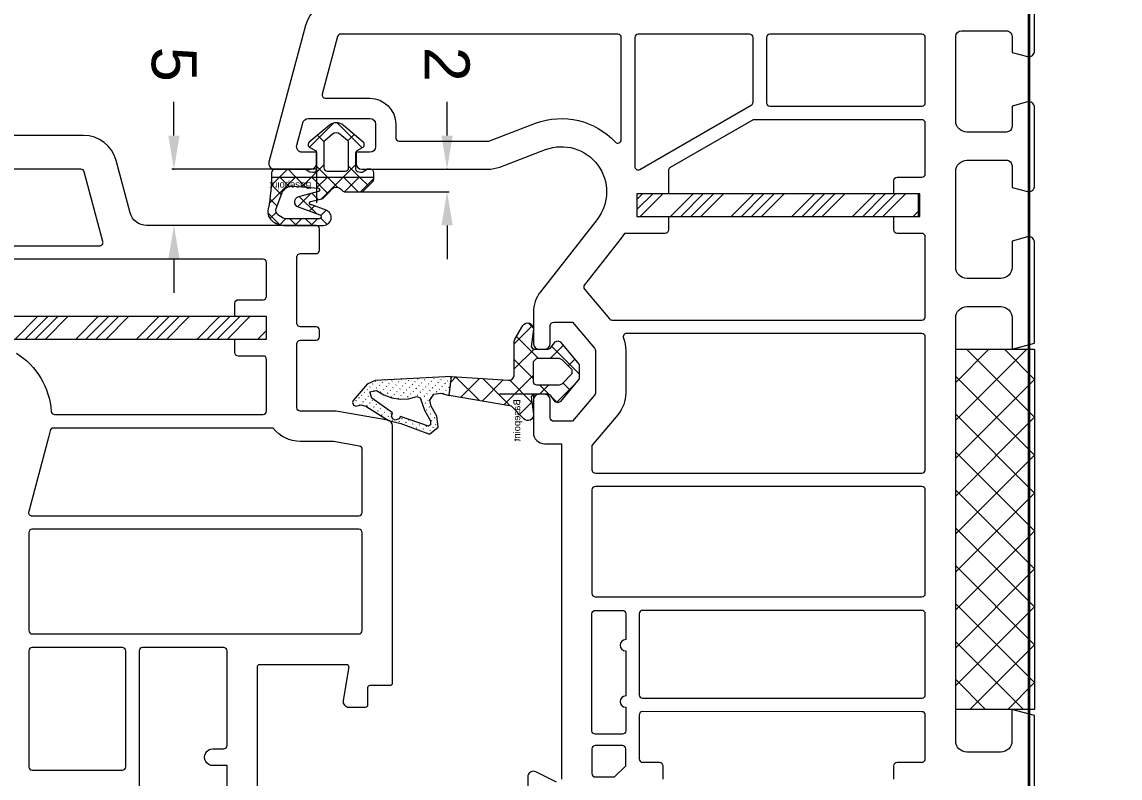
# Model space of a CAD drawing. Header units: millimetres. Extents: x 2258 to 5600, y 711 to 2563.
# Drawn here: x 4513.821 to 4517.588, y 1341.36 to 1343.956 of the extents above; entities that cross this region are included whole.
import ezdxf

# ---------------------------------------------------------------- set-up
doc = ezdxf.new("R2010")
doc.units = ezdxf.units.MM
doc.layers.add('PQI-A-WALL', color=30, linetype='Continuous', lineweight=50)
doc.layers.add('PQI-A-WIN', color=140, linetype='Continuous', lineweight=13)
doc.styles.get("Standard").update_dxf_attribs({"font": 'arial.ttf'})
doc.dimstyles.new('SCHUECO', dxfattribs={"dimtxt": 4, "dimasz": 3, "dimexe": 0.18, "dimexo": 0.0625, "dimgap": 2, "dimtad": 0, "dimdec": 0, "dimzin": 0, "dimdsep": 46, "dimtxsty": 'Standard', "dimcen": 0.09, "dimadec": 0, "dimazin": 0, "dimtfac": 1, "dimtdec": 0, "dimtofl": 0, "dimtmove": 0, "dimatfit": 3, "dimfxl": 1, "dimtolj": 1, "dimtzin": 0, "dimarcsym": 0})

# ---------------------------------------------------------------- blocks, each defined once
blk = doc.blocks.new('*X33')
for p, q in [((10.30352451880753, 18.73912722821214), (10.76437846124361, 19.19998117064821)), ((11.45845213388517, 17.19998117064824), (13.45845213388514, 19.19998117064821)), ((12.35647813388513, 17.19998117064824), (14.3564781338851, 19.19998117064821)), ((13.2545041338852, 17.19998117064824), (15.25450413388518, 19.19998117064821)), ((14.15253213388516, 17.19998117064824), (16.15253213388513, 19.19998117064821)), ((16.84660580652664, 17.19998117064821), (18.84660580652661, 19.19998117064818)), ((17.74463180652659, 17.19998117064821), (19.74463180652657, 19.19998117064818)), ((18.64265780652667, 17.19998117064821), (20.64265780652664, 19.19998117064818)), ((19.54068580652662, 17.19998117064821), (21.5406858065266, 19.19998117064818)), ((22.23475947916816, 17.19998117064824), (24.23475947916813, 19.19998117064821)), ((23.13278547916812, 17.19998117064824), (25.13278547916809, 19.19998117064821)), ((24.03081147916819, 17.19998117064824), (26.03081147916816, 19.19998117064821)), ((24.92883947916815, 17.19998117064824), (26.92883947916812, 19.19998117064821)), ((27.62291315180963, 17.19998117064824), (29.6229131518096, 19.19998117064824)), ((28.52093915180957, 17.19998117064824), (30.52093915180956, 19.19998117064824)), ((29.41896515180967, 17.19998117064824), (31.41896515180963, 19.19998117064824)), ((30.31699315180961, 17.19998117064824), (32.31699315180958, 19.19998117064824)), ((33.01106682445115, 17.19998117064824), (35.01106682445112, 19.19998117064821)), ((33.90909282445111, 17.19998117064824), (35.30352356513325, 18.59441191133038)), ((34.80711882445118, 17.19998117064824), (35.30352356513322, 17.69638591133028))]:
    blk.add_line(p, q)
blk = doc.blocks.new('*X35')
for p, q in [((0.0005383051320713, 57.24967107694791), (5.750851450590445, 62.99998422240628)), ((0.0005383051320713, 60.61726712234884), (2.383255405189508, 62.99998422240625)), ((7.000546003182531, 56.98377885943518), (0.9843406402114354, 62.99998422240628)), ((7.000546003182531, 60.3513749048361), (4.351936685612361, 62.99998422240625)), ((0.0005383051320713, 53.88207503154697), (7.000546003182535, 60.88208272959744)), ((7.000546003182535, 53.61618281403425), (0.0005383051320642, 60.61619051208471)), ((0.0005383051320642, 50.51447898614604), (7.000546003182535, 57.51448668419651)), ((7.000546003182527, 50.2485867686333), (0.0005383051320642, 57.24859446668379)), ((0.0005383051320678, 47.14688294074512), (7.000546003182535, 54.14689063879557)), ((7.000546003182531, 46.88099072323239), (0.0005383051320678, 53.88099842128285)), ((0.0005383051320713, 43.77928689534417), (7.000546003182538, 50.77929459339465)), ((7.000546003182531, 43.51339467783145), (0.0005383051320642, 50.51340237588192)), ((0.0005383051320713, 40.41169084994325), (7.000546003182531, 47.41169854799371)), ((7.000546003182531, 40.14579863243053), (0.0005383051320607, 47.14580633048097)), ((0.0005383051320678, 37.04409480454231), (7.000546003182535, 44.04410250259277)), ((7.000546003182531, 36.77820258702958), (0.0005383051320642, 43.77821028508004)), ((0.0005383051320713, 33.67649875914138), (7.000546003182535, 40.67650645719186)), ((7.000546003182532, 33.41060654162865), (0.0005383051320642, 40.41061423967912)), ((0.6916198137976703, 30.99998422240605), (7.000546003182535, 37.30891041179093)), ((6.043572277004196, 30.99998422240605), (0.0005383051320642, 37.04301819427819)), ((2.675976231603264, 30.99998422240605), (0.0005383051320642, 33.67542214887726)), ((4.059215859198601, 30.99998422240605), (7.000546003182535, 33.94131436638999))]:
    blk.add_line(p, q)
blk = doc.blocks.new('BASEPOINT')
for p, q in [((0.0001424139276124947, -6.579969547004794e-08), (0.0001424139276124947, 2.998156919277449)), ((-7.890404418731123e-08, 0.0005381883725030789), (2.956911949821283, 0.0005381883725030789))]:
    blk.add_line(p, q)
blk.add_text('Basepoint', height=0.6).set_placement((0.4501424139276011, 1.169999934200292))
blk = doc.blocks.new('PRJ_INSERT_105_59361299829', base_point=(370.0591615602781, 296.904111493457))
h = blk.add_hatch()
h.set_pattern_fill('ACAD_ISO07W100', color=256, scale=0.1, angle=45, style=0)
h.set_pattern_definition([(45.00000000000001, (96.33290821566521, -202.4814861769743), (0.3535533905932738, -0.3535533905932737), [0.05, -0.3])])
h.paths.add_polyline_path([(370.2626288746902, 307.2572055504933), (370.3826278046902, 306.9672046304934), (371.4626296346902, 306.5772052504933), (372.4226287246902, 306.0372043304934), (372.7726271946902, 306.0272021904933), (372.9026282646902, 306.2272067704934), (372.0326293346902, 308.7072025004933), (372.2526267346902, 308.8172031104933), (372.3726294846903, 309.1872058604933), (372.2526267346902, 309.3972049404933), (372.0326293346902, 309.5072055504933), (371.7226279546902, 309.4172092104934), (370.4026282646902, 311.2372012804934), (369.8526290246903, 311.4372058604934), (369.7226279546902, 310.8272052504934), (370.1226294846903, 310.1872058604934), (370.3826278046902, 309.4872012804933), (370.4926284146902, 308.7372012804933), (370.4526275046902, 307.9872012804933)], flags=16)
h.paths.add_polyline_path([(370.5926268946902, 306.0872073804933), (370.0526297946902, 305.7572055504933), (369.9726279546902, 305.1272006704933), (370.1626265846902, 304.3872028004934), (368.4726279546902, 304.1872058604933), (368.8226264346902, 310.9472079904934), (369.1726287246902, 311.6572070804933), (370.6226294846903, 312.8972049404934), (370.8026297946902, 312.9672046304934), (371.0326293346902, 312.8872028004933), (371.1226294846903, 312.6472049404934), (370.9926284146902, 312.2372012804934), (371.1126273446902, 311.7972064704933), (372.3826278046902, 309.7572055504933), (372.6426299446903, 308.6872058604933), (373.5926268946902, 306.1372028004934), (372.9926284146902, 305.3472018904934), (372.0026267346902, 305.4772067704934), (371.1226294846903, 305.9672046304934)])
h = blk.add_hatch()
h.set_pattern_fill('ANSI37', color=256, scale=0.5, style=0)
h.set_pattern_definition([(45.00000000000001, (96.33290821566521, -202.4814861769743), (1.122532015133644, -1.122532015133644), []), (315, (96.33290821566521, -202.4814861769743), (-1.122532015133644, -1.122532015133644), [])])
edge = h.paths.add_edge_path()
edge.add_arc((364.2139190631738, 297.402952210202), 0.4999999999999765, 120.8947328406612, 276.9882955879087)
edge.add_line((364.2747523546797, 296.9066666969694), (365.8291620202781, 297.0972018904934))
edge.add_line((365.8291620202781, 297.0972018904934), (366.0591615602781, 296.9372058604933))
edge.add_line((366.0591615602781, 296.9372058604933), (366.0591615602781, 295.5872073804933))
edge.add_line((366.0591615602781, 295.5872073804933), (365.9691614102782, 295.3772044804933))
edge.add_line((365.9691614102782, 295.3772044804933), (365.3991617102781, 294.9572025004933))
edge.add_line((365.3991617102781, 294.9572025004933), (365.3091615602781, 294.7272067704934))
edge.add_line((365.3091615602781, 294.7272067704934), (365.3691610302782, 294.5572047904934))
edge.add_line((365.3691610302782, 294.5572047904934), (365.4191621702781, 294.5072055504933))
edge.add_line((365.4191621702781, 294.5072055504933), (367.4191621702781, 292.8372073804933))
edge.add_line((367.4191621702781, 292.8372073804933), (368.6991609502782, 292.8372073804933))
edge.add_line((368.6991609502782, 292.8372073804933), (370.6991609502782, 294.5072055504933))
edge.add_line((370.6991609502782, 294.5072055504933), (370.8091615602781, 294.7272067704934))
edge.add_line((370.8091615602781, 294.7272067704934), (370.7191614102782, 294.9572025004933))
edge.add_line((370.7191614102782, 294.9572025004933), (370.1491617102781, 295.3772044804933))
edge.add_line((370.1491617102781, 295.3772044804933), (370.0591615602781, 295.5872073804933))
edge.add_line((370.0591615602781, 295.5872073804933), (370.0591615602781, 296.9372058604933))
edge.add_line((370.0591615602781, 296.9372058604933), (370.2891611002781, 297.0972018904934))
edge.add_line((370.2891611002781, 297.0972018904934), (371.8341112121234, 296.9078259892771))
edge.add_arc((371.894944577482, 297.404111493457), 0.5000000000000268, 263.0116958858569, 406.2845243053848)
edge.add_line((372.2404834077912, 297.7655017489269), (371.1091608002781, 298.8472018904934))
edge.add_line((371.1091608002781, 298.8472018904934), (370.1626265846902, 304.3872028004934))
edge.add_line((370.1626265846902, 304.3872028004934), (368.4726279546902, 304.1872058604933))
edge.add_line((368.4726279546902, 304.1872058604933), (368.8197329087203, 299.1406875398265))
edge.add_arc((368.3216274998939, 299.0972018904934), 0.4999999999999836, 270, 364.9893918508951, ccw=False)
edge.add_line((368.3216274998939, 298.5972018904934), (365.3291620202781, 298.5972018904934))
edge.add_line((365.3291620202781, 298.5972018904934), (365.1691621702781, 298.5572086004934))
edge.add_line((365.1691621702781, 298.5572086004934), (363.957187878871, 297.8320082659878))
h.paths.add_polyline_path([(369.2591623202782, 296.5972018904934), (369.1491617102781, 296.8372073804933), (368.9591630902781, 296.8972049404933), (367.1591600302781, 296.8972049404933), (366.8591608002781, 296.5972018904934), (366.8591608002781, 294.6072040204933), (366.9691614102782, 294.3772044804933), (367.8691629302782, 293.4972034104933), (368.2491601902781, 293.4972034104933), (369.1491617102781, 294.3772044804933), (369.2591623202782, 294.6072040204933)], flags=16)
for points in [[(370.5926268946902, 306.0872073804933), (370.0526297946902, 305.7572055504933), (369.9726279546902, 305.1272006704933), (370.1626265846902, 304.3872028004934), (368.4726279546902, 304.1872058604933), (368.8226264346902, 310.9472079904934), (369.1726287246902, 311.6572070804933), (370.6226294846903, 312.8972049404934), (370.8026297946902, 312.9672046304934), (371.0326293346902, 312.8872028004933), (371.1226294846903, 312.6472049404934), (370.9926284146902, 312.2372012804934), (371.1126273446902, 311.7972064704933), (372.3826278046902, 309.7572055504933), (372.6426299446903, 308.6872058604933), (373.5926268946902, 306.1372028004934), (372.9926284146902, 305.3472018904934), (372.0026267346902, 305.4772067704934), (371.1226294846903, 305.9672046304934)], [(370.2626288746902, 307.2572055504933), (370.3826278046902, 306.9672046304934), (371.4626296346902, 306.5772052504933), (372.4226287246902, 306.0372043304934), (372.7726271946902, 306.0272021904933), (372.9026282646902, 306.2272067704934), (372.0326293346902, 308.7072025004933), (372.2526267346902, 308.8172031104933), (372.3726294846903, 309.1872058604933), (372.2526267346902, 309.3972049404933), (372.0326293346902, 309.5072055504933), (371.7226279546902, 309.4172092104934), (370.4026282646902, 311.2372012804934), (369.8526290246903, 311.4372058604934), (369.7226279546902, 310.8272052504934), (370.1226294846903, 310.1872058604934), (370.3826278046902, 309.4872012804933), (370.4926284146902, 308.7372012804933), (370.4526275046902, 307.9872012804933)], [(369.2591623202782, 296.5972018904934), (369.1491617102781, 296.8372073804933), (368.9591630902781, 296.8972049404933), (367.1591600302781, 296.8972049404933), (366.8591608002781, 296.5972018904934), (366.8591608002781, 294.6072040204933), (366.9691614102782, 294.3772044804933), (367.8691629302782, 293.4972034104933), (368.2491601902781, 293.4972034104933), (369.1491617102781, 294.3772044804933), (369.2591623202782, 294.6072040204933)]]:
    blk.add_lwpolyline(points, close=True)
blk.add_lwpolyline([(363.957187878871, 297.8320082659878, 0.8104602076721642), (364.2747523546797, 296.9066666969694), (365.8291620202781, 297.0972018904934), (366.0591615602781, 296.9372058604933), (366.0591615602781, 295.5872073804933), (365.9691614102782, 295.3772044804933), (365.3991617102781, 294.9572025004933), (365.3091615602781, 294.7272067704934), (365.3691610302782, 294.5572047904934), (365.4191621702781, 294.5072055504933), (367.4191621702781, 292.8372073804933), (368.6991609502782, 292.8372073804933), (370.6991609502782, 294.5072055504933), (370.8091615602781, 294.7272067704934), (370.7191614102782, 294.9572025004933), (370.1491617102781, 295.3772044804933), (370.0591615602781, 295.5872073804933), (370.0591615602781, 296.9372058604933), (370.2891611002781, 297.0972018904934), (371.8341112121234, 296.9078259892771, 0.7217059250208615), (372.2404834077912, 297.7655017489269), (371.1091608002781, 298.8472018904934), (370.1626265846902, 304.3872028004934), (368.4726279546902, 304.1872058604933), (368.8197329087203, 299.1406875398265, -0.4399552836846325), (368.3216274998939, 298.5972018904934), (365.3291620202781, 298.5972018904934), (365.1691621702781, 298.5572086004934)], format="xyb", close=True)
blk.add_blockref('BASEPOINT', (370.0591615602781, 296.904111493457))
blk = doc.blocks.new('244234EZ')
h = blk.add_hatch()
h.set_pattern_fill('NETZ', color=256, angle=45, style=0)
h.set_pattern_definition([(45, (0.01020141601271446, -1.498066991095954), (-0.7071067811865475, 0.7071067811865476), []), (135, (0.01020141601271446, -1.498066991095954), (-0.7071067811865476, -0.7071067811865475), [])])
h.paths.add_polyline_path([(4.008078502913222, 0.7015572627653923, -0.04835307895780901), (4.303823118820566, 3.532424224166834, 0.3319211071679742), (3.845955810543963, 4.662804514641349, 0.1614346972429617), (2.779686889645509, 5.001498133415765), (-0.6049478013112477, 5.001498133415764, 0.8315432364911673), (-0.8560341563469525, 3.648078988526671), (0.43162628173537, 3.153275400871819, -1.190626430510797), (0.5034884964394981, 2.88506940612011), (-0.4655004301875263, 2.625441762988365, 0.1296938749465605), (-0.5983473197203235, 2.549425338780542), (-1.20320037842088, 1.95383349108178, -0.6014879446624487), (-2.236571083833349, 1.864532395719669, 0.254498919795523), (-2.488499425651867, 2.001640413975412), (-3.957449179689695, 2.001624018348985, 0.1989094666118807), (-4.169577865607145, 1.913756052723637), (-4.994269180354968, 1.089064737975818, 0.1989123673796596), (-5.082137145999006, 0.8769327036198491), (-5.082137145999006, 0.7015447420383105)])
h.paths.add_polyline_path([(-0.1904933190871827, 1.719282615234464, -0.9176289392039193), (-0.19180589099426, 1.958971851091358), (1.570990037036942, 2.431272729874328, 0.7332383087249621), (1.612600442385188, 3.38408464420482), (-0.3194380188017371, 4.087288767571037, -1), (-0.2680883789091605, 4.378243357414789), (2.713463470503889, 4.377261227260397, -0.1340649279655961), (2.967535276667598, 4.307800217017941), (3.436031043195062, 4.031149930478546, -0.3557455022548623), (3.622162780758802, 3.527220637077858), (3.116654357907226, 2.175391108269227, -0.3353238355422854), (2.094986877438471, 1.535178095573969)], flags=16)
h = blk.add_hatch()
h.set_pattern_fill('NETZ', color=256, scale=2, angle=45, style=0)
h.set_pattern_definition([(45, (0.01020141601271446, -1.498066991095954), (-1.414213562373095, 1.414213562373095), []), (135, (0.01020141601271446, -1.498066991095954), (-1.414213562373095, -1.414213562373095), [])])
h.paths.add_polyline_path([(-5.082137145999006, 0.7015447420383105), (-5.082137145999004, 0.3112281275693158, 0.414213562373093), (-4.782330741885235, 0.01142172345554715), (-4.522599543124663, 0.01142172345554759), (-4.093796888527556, 0.2589747010733834, -0.1656801520669596), (-3.90396698270975, 0.296506003881801), (-3.740147452957411, 0.2745578532527244, -0.3757213696858283), (-3.479984788897567, -0.02278536033250367), (-3.479984788897565, -1.479957190332012, -0.2775501483931132), (-3.586238477402083, -1.65662532294509), (-4.07801553195808, -1.917579487461596, 0.5282092505925277), (-4.132923528191617, -2.410109730864405), (-2.393213548663183, -3.887433140998303, 0.3639584187452207), (-1.107596206292547, -3.887404740529248), (0.6502478399991928, -2.41239478329808, 0.5319777725554488), (0.5980307430605157, -1.917579487461598), (0.1062536885045181, -1.656625322945092, -0.2775501483931129), (-2.498001805406602e-16, -1.479957190332014), (-2.220446049250313e-16, 2.220446049250313e-16, -0.4537526242641983), (0.3398076201840398, 0.2973471933200025), (0.6100213742227064, 0.2611720864721001), (1.042437829558313, 0.01149901148442223), (3.710274358402263, 0.01134541035774284, 0.4227629273518383), (4.010165112804111, 0.3200571767091462, -0.006466251622778426), (4.008078502913222, 0.7015572627653923)])
h.paths.add_polyline_path([(-0.6398458862333795, -0.1163721789262142), (-0.6398458862333791, -2.328241489778694, -0.2217106168363308), (-0.7470235825400097, -2.558066551942032), (-1.418484304433663, -3.121419399609839, -0.3639357920318566), (-2.061189157707833, -3.121419399423907), (-2.732619361801749, -2.558092156067455, -0.2217106168363313), (-2.839797058108379, -2.328267093904119), (-2.839797058108379, -0.1161427283123513, -0.4142135610069876), (-2.539780287082981, 0.1838740413137141), (-0.9400615657120271, 0.1838740413137134, -0.4144359924756376)], flags=16)
blk.add_line((4.008078502913222, 0.7015572627653923), (-5.082137145999006, 0.7015447420383105))
for points in [[(0.5980307430605163, -1.917579487461598), (0.106253688504518, -1.656625322945092, -0.2775501483931128), (-2.532696274926138e-16, -1.479957190332014), (-2.237793284010081e-16, 0, -0.4537526242641983), (0.3398076201840396, 0.2973471933200025), (0.6100213742227064, 0.2611720864720999), (1.042437829558313, 0.01149901148442201), (3.710274358402264, 0.01134541035774284, 0.4227629273518251), (4.010165112804111, 0.320057176709134, -0.05483647592727152), (4.303823118820558, 3.532424224166802, 0.3319211071679828), (3.845955810543964, 4.662804514641348, 0.1614346972429613), (2.779686889645514, 5.001498133415765), (-0.6049490356474414, 5.001498133415764, 0.8315411525140167), (-0.8560362243681455, 3.648079783196039), (0.4316262817353702, 3.153275400871819, -1.190626430510805), (0.503488496439497, 2.88506940612011), (-0.4655004301875271, 2.625441762988365, 0.1296938749465612), (-0.5983473197203246, 2.549425338780541), (-1.20320037842088, 1.95383349108178, -0.6014879446624485), (-2.236571083833349, 1.864532395719669, 0.2544989197955225), (-2.488499425651866, 2.001640413975412), (-3.957449179689696, 2.001624018348985, 0.198909466611881), (-4.169577865607146, 1.913756052723636), (-4.99426918035497, 1.089064737975816, 0.1989123673796582), (-5.082137145999006, 0.8769327036198482), (-5.082137145999004, 0.3112281275693167, 0.4142135623730955), (-4.782330741885233, 0.01142172345554715), (-4.522599543124662, 0.01142172345554737), (-4.093796888527556, 0.2589747010733832, -0.1656801520669623), (-3.903966982709747, 0.2965060038818006), (-3.740147452957409, 0.2745578532527242, -0.375721369685827), (-3.479984788897567, -0.02278536033250411), (-3.479984788897565, -1.479957190332013, -0.2775501483931143), (-3.586238477402084, -1.65662532294509), (-4.078015531958083, -1.917579487461597, 0.5319777725554453), (-4.130232628896758, -2.412394783298078), (-2.393213548663189, -3.887433140998297, 0.363945910752088), (-1.107630052569438, -3.887433140998297), (0.6502478399991929, -2.41239478329808, 0.5319777725554476)], [(-0.2680883789091604, 4.378243357414789, 0.9999999999999986), (-0.3194380188017389, 4.087288767571038), (1.612600442385188, 3.38408464420482, -0.7332383087249624), (1.570990037036942, 2.431272729874328), (-0.191805890994261, 1.958971851091358, 0.9176289392038998), (-0.1904933190871827, 1.719282615234464), (2.094986877438495, 1.535178095573968, 0.3353238355422945), (3.116654357907246, 2.17539110826928), (3.622162780758808, 3.527220637077873, 0.3557455022548545), (3.436031043195058, 4.031149930478548), (2.96753527666759, 4.307800217017945, 0.1340649279655952), (2.713463470503881, 4.377261227260397)], [(-2.73261936180175, -2.558092156067455), (-2.061202087405254, -3.121408551459724, 0.3639549067525167), (-1.41847137451463, -3.121408551459724), (-0.7470235825400102, -2.558066551942032, 0.2217106168363309), (-0.6398458862333791, -2.328241489778695), (-0.6398458862333795, -0.1161137516550361, 0.4139911672486105), (-0.939864196780254, 0.1838740413137134), (-2.53980926513963, 0.1838740413137141, 0.4141569862246464), (-2.839797058108379, -0.1161137516550361), (-2.839797058108379, -2.328267093904119, 0.2217106168363308)]]:
    blk.add_lwpolyline(points, format="xyb", close=True)
blk.add_blockref('BASEPOINT', (8.881784197001252e-15, -8.881784197001252e-16))
blk = doc.blocks.new('*D8')
at = {"transparency": 16777216}
for p, q in [((-11.58361628611124, 5.001624018348987), (-11.58361628611124, 8.001624018348986)), ((-4.019949179689696, 2.001624018348985), (-11.76361628611124, 2.001624018348987)), ((-4.844830741885233, 0.01142172345554717), (-11.76361628611124, 0.01142172345554913)), ((-11.58361628611124, -2.988578276544451), (-11.58361628611124, -5.98857827654445))]:
    blk.add_line(p, q, dxfattribs=at)
for p in [(-3.957449179689696, 2.001624018348985), (-11.58361628611124, 0.01142172345554908), (-4.782330741885233, 0.01142172345554715)]:
    blk.add_point(p, dxfattribs=at)
for points in [[(-12.08361628611124, 5.001624018348987), (-11.08361628611124, 5.001624018348987), (-11.58361628611124, 2.001624018348987)], [(-12.08361628611124, -2.988578276544451), (-11.08361628611124, -2.988578276544451), (-11.58361628611124, 0.01142172345554908)]]:
    blk.add_solid(points, dxfattribs=at)
at = {"transparency": 16777216, "insert": (-11.58361628611124, -9.321911609877786), "char_height": 4, "attachment_point": 5, "rotation": 90}
blk.add_mtext('\\A1;2', dxfattribs=at)
blk = doc.blocks.new('*D9')
at = {"transparency": 16777216}
for p, q in [((12.66941239682228, 8.001498133415762), (12.66941239682228, 11.00149813341576)), ((2.842186889645469, 5.001498133415764), (12.84941239682228, 5.001498133415762)), ((3.772774358402264, 0.01134541035774282), (12.84941239682228, 0.01134541035774025)), ((12.66941239682228, -2.988654589642259), (12.66941239682228, -5.988654589642259))]:
    blk.add_line(p, q, dxfattribs=at)
for p in [(2.779686889645469, 5.001498133415764), (3.710274358402264, 0.01134541035774284), (12.66941239682228, 0.0113454103577403)]:
    blk.add_point(p, dxfattribs=at)
for points in [[(12.16941239682228, 8.001498133415762), (13.16941239682228, 8.001498133415762), (12.66941239682228, 5.001498133415762)], [(12.16941239682228, -2.988654589642259), (13.16941239682228, -2.98865458964226), (12.66941239682228, 0.0113454103577403)]]:
    blk.add_solid(points, dxfattribs=at)
at = {"transparency": 16777216, "insert": (12.66941239682228, -9.32198792297559), "char_height": 4, "attachment_point": 5, "rotation": 90}
blk.add_mtext('\\A1;5', dxfattribs=at)
blk = doc.blocks.new('*X36')
for p, q in [((31.19993464295712, -72.6786784701504), (31.97808007457636, -71.90053303853117)), ((32.67215374721784, -73.90053303853122), (34.67215374721786, -71.9005330385312)), ((33.5701797472178, -73.90053303853122), (35.57017974721782, -71.9005330385312)), ((34.46820574721787, -73.90053303853122), (36.46820574721791, -71.9005330385312)), ((35.36623374721781, -73.90053303853122), (37.36623374721785, -71.9005330385312)), ((38.06030741985939, -73.90053303853117), (40.06030741985934, -71.9005330385312)), ((38.95833341985932, -73.9005330385312), (40.95833341985929, -71.9005330385312)), ((39.85635941985942, -73.90053303853117), (41.85635941985938, -71.9005330385312)), ((40.75438741985936, -73.90053303853117), (42.75438741985934, -71.9005330385312)), ((43.44846109250081, -73.9005330385312), (45.44846109250085, -71.90053303853117)), ((44.34648709250078, -73.9005330385312), (46.34648709250081, -71.90053303853117)), ((45.24451309250085, -73.9005330385312), (47.24451309250087, -71.90053303853117)), ((46.14254109250079, -73.9005330385312), (48.14254109250082, -71.90053303853117)), ((48.83661476514236, -73.9005330385312), (50.83661476514234, -71.90053303853122)), ((49.73464076514229, -73.90053303853122), (51.73464076514229, -71.90053303853122)), ((50.6326667651424, -73.9005330385312), (52.63266676514238, -71.90053303853122)), ((51.53069476514231, -73.90053303853122), (53.53069476514233, -71.90053303853122)), ((54.22476843778382, -73.90053303853122), (56.19992510621398, -71.92537637010105)), ((55.12279443778377, -73.90053303853122), (56.19992510621395, -72.82340237010098)), ((56.02082043778384, -73.90053303853122), (56.19992510621395, -73.72142837010112))]:
    blk.add_line(p, q)
blk = doc.blocks.new('PRJ_INSERT_104_59361299833', base_point=(8.881784197001252e-15, -8.881784197001252e-16))
blk.add_blockref('244234EZ', (0, 0))
for base, p1, p2, picture, middle in [((12.66941239682228, 0.0113454103577403), (2.779686889645469, 5.001498133415764), (3.710274358402264, 0.01134541035774284), '*D9', (12.66941239682228, -9.32198792297559)), ((-11.58361628611124, 0.01142172345554908), (-3.957449179689696, 2.001624018348985), (-4.782330741885233, 0.01142172345554715), '*D8', (-11.58361628611124, -9.321911609877786))]:
    dim = blk.add_linear_dim(base=base, p1=p1, p2=p2, angle=90, dimstyle='SCHUECO')
    dim.commit()
    dim.dimension.update_dxf_attribs({"geometry": picture, "text_midpoint": middle})
blk = doc.blocks.new('w2')
at = {"ltscale": 1000}
for points in [[(-41.93392226180003, -22.46867752078106), (-43.77779433211253, -21.55226516726543, 0.5565333513158325), (-44.50045058211253, -22.00001907352998), (-44.50045058211253, -25.50001907350088, 0.4967238353697922)], [(0.4995485328545328, -25.50034926678927), (0.4995485328690847, -16.53590393069317), (-1.500451535786851, -16.0000000000291), (-1.500451535786851, -18.8000221252878, -0.4143049578969411), (-2.500451535786851, -19.80002212527324), (-5.50003776972153, -19.80002212527324, -0.4143369654716943), (-6.500459165181383, -18.79960072980612), (-6.500459165181383, 18.79952568646695, -0.4143533526990125), (-5.499981800887326, 19.80000305171416), (-2.500451535786851, 19.80000305171416, -0.4142885970736059), (-1.500451535786851, 18.80000305174326), (-1.500451535786851, 15.9999999999709), (0.4995485328690847, 16.53588867183134), (0.4995485328690847, 25.50031329997, 0.4929517128660395), (-0.129549403078272, 25.98303540659253), (-1.500451535786851, 25.61570739743183), (-1.500451535786851, 23.30000305172871, -0.4143120868180035), (-2.500451535786851, 22.30000305172871), (-5.500062230756157, 22.30000305172871, -0.4143298034918506), (-6.500459165181383, 23.30039998672146), (-6.500459165181383, 31.79956544344896, -0.4143369658318687), (-5.500037768841139, 32.79998683926533), (-2.000451535786851, 32.79998683926533, -0.4144742986754296), (-1.500451535794127, 32.29998683926533), (-1.500451535786851, 30.38429260250996), (-0.1295854908967158, 30.01695900123741, 0.4929654584300433), (0.4995485328690847, 30.49968316455488), (0.4995485328690847, 37.50031398046121, 0.4929506969181903), (-0.1295625565544469, 37.98303092850256), (-1.500451535786851, 37.61570644375752), (-1.500451535786851, 35.79998683926533, -0.414434189985133), (-2.000451535786851, 35.29998683926533), (-5.500037768797483, 35.29998683926533, -0.4143369660113899), (-6.500459165181383, 36.30040823564923), (-6.500459165181383, 43.79998731610249, -0.414098729429669), (-6.000459165181383, 44.29998731610249), (-2.000451535786851, 44.29998731610249, -0.4144742986754274), (-1.500451535786851, 43.79998731610249), (-1.500451535786851, 42.38427686689829), (-0.1295570499933092, 42.01695090667636, 0.4929566355553249), (0.4995485328690847, 42.49967888076208), (0.4995485328690847, 46.50043561839266, 0.4139490408238861)], [(-61.33077284773753, 46.99998422237695, 0.3394264675312374), (-64.2286038108723, 44.77644300457905), (-67.48336455306708, 32.62939357754658, 0.4929616572134017), (-67.0004543968098, 31.99998422237695), (-63.75007759573054, 31.99998422237695, 0.4139952617277666), (-63.25045058211253, 32.49961548183637), (-63.25045058211253, 33.49998378750752), (-64.5279202171223, 33.49998378750752, -0.4932336255559439), (-65.0108303733723, 34.12939357754658), (-64.4749417014973, 36.12939357756113, -0.3395687924446906), (-63.9920315452473, 36.49998378749297), (-58.52791640243231, 36.49998378752207, -0.4141755960151686), (-58.02791640242503, 35.99998378750752), (-58.02791640242503, 33.99998378750752, -0.4141285049199961), (-58.52791640242503, 33.49998378750752), (-59.75045058211981, 33.49998378750752), (-59.75045058211981, 32.49998378749297, 0.414056115906826), (-59.25045058211981, 31.99998422237695), (-48.05097064175789, 31.99998422237695, 0.0909918661098243), (-46.98582403879846, 32.19544056012819), (-42.92061659773753, 33.73937892910908, -0.7590235082492592), (-38.34835860213207, 27.5373535155959), (-43.36447804610361, 21.11704777664272, 0.1673432765406308), (-44.00045058211253, 19.27005721103342), (-44.00045058211253, 16.4999999999709, 0.4140987294296713), (-43.50045058211253, 15.9999999999709), (-43.00000571640703, 15.99999999998545, 0.4139528741333943), (-42.50045058211253, 16.49955513425812), (-42.50045058211253, 18.09971105748264, -0.4144419221043469), (-42.20021355504286, 18.39999389645527), (-40.51425215681957, 18.39999389645527), (-38.57064821848326, 16.08377839169407, -0.1763314452657124), (-38.50045821151434, 15.89093812849023), (-38.50045821151434, 12.10904661264794, -0.1763314452657102), (-38.57064821847598, 11.91620634947321), (-40.51425215681957, 9.599990844697459), (-42.20020078902598, 9.599990844697459, -0.4144543774464679), (-42.50045058211253, 9.900286451374996), (-42.50045058211253, 11.50037646373676, 0.413992969318863), (-43.00007411863044, 11.99999999998545), (-43.50045058211253, 11.9999999999709, 0.414058560064608), (-44.00045058211253, 11.4999999999709), (-44.00045058211253, 8.59999084471201, 0.414090169728204), (-43.00045058211253, 7.599990844697459), (-41.50045821150707, 7.599990844697459), (-41.50045821150707, -22.20001602175762, -0.5569246676198715)], [(-68.50044619767868, -31.80000261691748), (-68.50044619767868, -12.20001177219092, -0.4144526472424772), (-68.30050265519822, -12.00001482394873), (-60.60042941301072, -12.00001482396328, -0.4630830790022332), (-60.40316378801799, -12.23243669893418), (-60.89388644426072, -15.21893267062842, 0.462692735718021), (-60.40047824113572, -15.80000261691748), (-58.90047824113572, -15.80000261691748, 0.4143271868600149), (-58.70052706926072, -15.60000566868985), (-58.70052706927527, -14.05050415128062, -0.4148355603400346), (-58.50010504276725, -13.85000566867529), (-56.70052706926799, -13.85000566867529, 0.4142649428828891), (-56.50045382707322, -13.65000872043311), (-56.50045382707322, 9.19879193874658, 0.3637908684517543), (-56.91366183488572, 9.691193061793456), (-61.50045382707322, 10.49998517606582), (-64.70052706926072, 10.49998517603672, -0.414386711824938), (-65.00045382708049, 10.79997296902002), (-65.00045382707322, 16.49998517605127, -0.4144465587216097), (-64.70052706926072, 16.79997296902002), (-63.30050265519822, 16.79997296902002, 0.4140384189335192), (-63.00045382708777, 17.09997602079238), (-63.00045382707322, 17.69998212429346, 0.4140448457666119), (-63.30050265520549, 17.99998517605127), (-64.70052706927527, 17.99998517606582, -0.4143867118249275), (-65.00045382707322, 18.29997296902002), (-65.00045382707322, 24.19998117061914, -0.4143884253417783), (-64.70052706926072, 24.49998422237695), (-63.30050265519822, 24.49998422237695, 0.4140409468384528), (-63.00045382707322, 24.7999720153457), (-63.00045382707322, 26.69998117061914, 0.4140448457666134), (-63.30050265519822, 26.9999842223624), (-78.34944522111618, 26.99998422237695, -0.3394437501624551), (-79.79841983049118, 28.11175532909692), (-81.04829776017868, 32.77644320101535, 0.3394672609067224), (-83.94600283831096, 34.9999842223624), (-102.3662966462871, 34.99998422237695, 0.2781724977727638)], [(-89.90046870439255, 15.65065045925439, -0.2373214210198149), (-86.81758486955368, 10.47854657741846, 0.3934655628214525), (-86.51839053361618, 10.19998212429346), (-68.00045382707322, 10.1999821242789, 0.4144907307888931), (-67.70052706926072, 10.49998517603672), (-67.70052706926072, 15.09997602079238, 0.4144907307889103), (-68.00045382707322, 15.39997907253564), (-70.20051943986618, 15.39997907253564, -0.4143965748594699), (-70.50044619767868, 15.69998212429346), (-70.50044619767868, 16.89997907253564), (-67.70052706926072, 16.89997907253564), (-67.70052706926799, 18.89997907253564), (-70.50044619767868, 18.89997907252109), (-70.50044619768596, 20.09997506710351, -0.4144015116581432), (-70.20051943986618, 20.39997811886133), (-68.00045382708049, 20.39997811886133, 0.4144857919921748), (-67.70052706926072, 20.69998117061914), (-67.70052706926072, 23.69998117061914, 0.4144778819059133), (-68.00045382707322, 23.99998422237695), (-90.90046870439255, 23.9999842223624, 0.4140035269926992)], [(-12.00045916518138, -22.20001602175762), (-12.00045916518138, -21.00001907350088, -0.4139662165893462), (-11.70041033705638, -20.70001602175762), (-9.500459165181383, -20.70001602175762, 0.4142593434475394), (-9.200410337056383, -20.40002822878887), (-9.200410337063659, -16.5000000000291, 0.4141963976964853), (-9.500459165181383, -16.19999694827129), (-34.30038496931957, -16.19999694827129, 0.4139662165893136), (-34.60043379744457, -16.5000000000291), (-34.60043379744457, -20.40002822878887, 0.4140292785831756), (-34.30038496931957, -20.70001602175762), (-32.80343672713207, -20.70001602175762, -0.4141085436035726), (-32.50338789901434, -21.00001907351543), (-32.50338789900707, -22.20001602175762)]]:
    blk.add_lwpolyline(points, format="xyb", dxfattribs=at)
for points in [[(-62.46712538680731, 38.29998683926533), (-58.52791640242503, 38.29998683926533, -0.4141832879205136), (-56.22786757430003, 35.99998378749297), (-56.22786757430003, 34.79998683927988, 0.4143884253417623), (-55.92794081648753, 34.49998378749297), (-47.95919081648753, 34.49998378750752), (-43.80818983992503, 36.07649135586689, -0.3063415867877205), (-36.72091719588207, 34.40534877774189, 0.6831059618960073), (-36.20040938338207, 34.60867214198515), (-36.20040938338207, 43.69999647139048, 0.4142593434475034), (-36.50045821151434, 43.99998426434468), (-61.10054823836253, 43.99998426434468, 0.3394569931497191), (-61.39034316023753, 43.77763319012593), (-62.75692030867503, 38.67764186857676, 0.492823379006765)], [(-24.80038496931957, 43.99998426434468), (-34.70040938338207, 43.99998426434468, 0.4140292785832238), (-35.00045821150707, 43.69999647137593), (-35.00045821150707, 32.2430715560622, 0.5772022970934038), (-34.55038496931957, 31.98326015469502), (-24.65036055526434, 37.69903469082783, 0.2684604651901341), (-24.50045821150707, 37.95883083340595), (-24.50045821150707, 43.69999647137593, 0.4145345493896796)], [(-23.00045821151434, 43.99998426434468, 0.414446558721607), (-23.30038496931957, 43.69999647137593), (-23.30038496932684, 37.89999294278095, 0.414396574859442), (-23.00045821150707, 37.59998989102314), (-9.500459165181383, 37.59998989102314, 0.4142093281120125), (-9.200410337056383, 37.8999929427664), (-9.200410337063659, 43.69999647137593, 0.4142593434475252), (-9.500459165181383, 43.99998426434468)], [(-34.80343672713934, 29.80000305172871), (-34.80343672713934, 27.80000305172871), (-32.00045821150707, 27.80000305172871), (-32.00045821151434, 26.59999084469746, -0.4145345493896562), (-32.30038496931957, 26.30000305172871), (-35.91604659041332, 26.30000305172871), (-36.22067305525707, 25.87506103512715), (-39.46615645369457, 21.72108459469746, 0.354189481859604), (-39.45956465681957, 21.34355163571308), (-37.24740645369457, 18.7071533202834, 0.2215126737080181), (-37.01754805525707, 18.59999084469746), (-9.500459165181383, 18.59999084469746, 0.4142030266674085), (-9.200410337056383, 18.89999389645527), (-9.200410337056383, 25.9999999999709, 0.4141963976965044), (-9.500459165181383, 26.30000305174326), (-11.70041033706366, 26.30000305172871, -0.4140292785832155), (-12.00045916518138, 26.59999084468291), (-12.00045916518138, 27.80000305172871), (-9.700410337056383, 27.80000305171416), (-9.700410337056383, 29.80000305172871), (-12.00045916518138, 29.80000305171416), (-12.00045916518138, 30.99999904629658, -0.4139702998837983), (-11.70041033705638, 31.29998683926533), (-9.500459165181383, 31.29998683926533, 0.4142030266674119), (-9.200410337056383, 31.59998989102314), (-9.200410337056383, 36.09998989100859, 0.4142044984145784), (-9.500459165181383, 36.39999294278095), (-24.50045821150707, 36.39999294278095), (-31.85043379745184, 32.15646266934345, 0.2674938169305716), (-32.00045821150707, 31.89665126797627), (-32.00045821150707, 29.80000305172871)], [(-112.908167240319, 25.57762094112695, 0.4928325950843962), (-112.6183723184367, 25.19998117061914), (-82.51497256486618, 25.19998117061914, 0.4933718391203623), (-82.22517764299118, 25.57762094112695), (-83.88643252580368, 31.77761812778772, 0.3394535210435738), (-84.17622744767868, 31.99998446079553), (-102.3662966462871, 31.99998446079553, 0.2710460681531134), (-112.8272346231315, 25.87962289425195)], [(-38.80038496932684, 5.300003051728709, 0.4144015116581049), (-38.50045821150707, 4.999999999956344), (-9.500459165181383, 4.999999999970896, 0.4142148541247277), (-9.200410337056383, 5.300003051743261), (-9.200410337056383, 17.09999084469746, 0.414214854124726), (-9.500459165181383, 17.39999389645527), (-35.72992338024778, 17.39999389645527, 0.528872720290619), (-36.00906291036517, 16.99007973574044, -0.0940549027479526), (-35.80045821150998, 15.89093812849023), (-35.8004582115027, 12.10913703350525, -0.1763253012443349), (-36.50231231836369, 10.18078917749517), (-38.80038496931957, 7.442016601533396)], [(-61.73665988176072, 7.799972969020018), (-64.70052706926072, 7.799972969020018, -0.2360930050550578), (-67.10042941301072, 8.999985176051268), (-86.62224973979755, 8.999985176051268, 0.360501244961899), (-86.91703084290202, 8.755699637826183, -0.0186689305235461), (-87.02819543649821, 8.268056480053929), (-88.81852856760088, 1.577531338087283, 0.4930419350982068), (-88.52872497990029, 1.199982124278904), (-59.50045382707322, 1.199982124293456, 0.4144907307888828), (-59.20052706926799, 1.499985176051268), (-59.20052706926799, 7.101044136012206, 0.3640119156696309), (-59.44832980363572, 7.396484809840331)], [(-38.50045821150707, 3.800003051743261, 0.4143827703315865), (-38.80038496931957, 3.499999999970896), (-38.80038496931957, -5.699996948271291, 0.414401511658084), (-38.50045821151434, -6.000000000029104), (-9.500459165181383, -6.000000000029104, 0.4142148541246948), (-9.200410337063659, -5.699996948271291), (-9.200410337056383, 3.499999999985448, 0.4141963976965063), (-9.500459165181383, 3.800003051728709)], [(-59.50045382707322, -1.482394873164594e-05), (-88.50044429033005, -1.482394873164594e-05, 0.4141142411121554), (-88.80049311845505, -0.3000178757065441), (-88.80049311845505, -9.000014823963284, 0.4141231876778427), (-88.50044429033005, -9.300002616917482), (-59.50045382707322, -9.300002616917482, 0.4144865871291639), (-59.20052706926072, -9.000014823948732), (-59.20052706926072, -0.3000178757065441, 0.4144778819059221)], [(-35.80038496932684, -10.80000305178692), (-35.80038496931957, -14.80000305177236, 0.9999999999999998), (-35.80038496931957, -15.80000305178692), (-35.80038496931957, -17.90001296999981, -0.4141263061559426), (-36.10043379744457, -18.20001602175762), (-38.50045821150707, -18.20001602175762, -0.4144015116581327), (-38.80038496931957, -17.90001296999981), (-38.80038496932684, -7.500000000029104, -0.4143827703315795), (-38.50045821150707, -7.199996948271291), (-36.10043379744457, -7.199996948285843, -0.4141085436035797), (-35.80038496931957, -7.500000000029104), (-35.80038496931957, -9.800003051786916, 0.9999999999999998)], [(-34.60043379744457, -14.69999694827129, 0.4139852398019328), (-34.30038496931957, -15.0000000000291), (-9.500459165181383, -15.0000000000291, 0.4142148541247121), (-9.200410337056383, -14.69999694825674), (-9.200410337056383, -7.500000000029104, 0.4141963976964854), (-9.500459165181383, -7.199996948271291), (-34.30038496931957, -7.199996948271291, 0.4139662165893271), (-34.60043379745184, -7.500000000029104)], [(-80.50045840471284, -10.50001482394873), (-88.50044429033005, -10.50001482394873, 0.4141231876778495), (-88.80049311845505, -10.80000261691748), (-88.80049311845505, -21.10002092746436, 0.4141231876778737), (-88.50044429033005, -21.40000872043311), (-80.50045840471284, -21.40000872044766, 0.4142135623730951), (-80.20045840471721, -21.1000087204302), (-80.20045840470993, -10.80001482393709, 0.4142135623730951)], [(-72.45051943986618, -20.99998430637061, -0.9999999999999998), (-72.45051943986618, -19.49998430638516), (-71.50044619767868, -19.49998430637061, 0.4144865871292058), (-71.20051943987346, -19.19999651340186), (-71.20051943987346, -10.80000261691748, 0.4144865871291639), (-71.50044619767868, -10.50001482393418), (-78.70044619768305, -10.50001482394873, 0.4142135623730951), (-79.00044619767868, -10.80001482395164), (-79.00044619767868, -30.50000261691457, 0.4142135623730951), (-78.70044619768305, -30.80000261691748), (-71.50044619767868, -30.80000261691748, 0.4144865871291501), (-71.20051943986618, -30.50001482396328), (-71.20051943986618, -24.80000261691748, 0.414486587129178), (-71.50044619767868, -24.50001482394873), (-72.45051943986618, -24.50001482394873, -0.9999999999999998), (-72.45051943986618, -23.00001482394873), (-71.20051943986618, -23.00001482393418), (-71.20051943986618, -20.99998430638516)], [(-36.10043379744457, -19.20001602175762), (-38.50045821150707, -19.20001602175762, 0.414396574859442), (-38.80038496933412, -19.50001907351543), (-38.80038496931957, -21.70001602175762, 0.4144015116581116), (-38.50045821150707, -22.00001907351543), (-36.80038496932684, -22.00001907351543), (-35.80038496931957, -21.00001907351543), (-35.80038496931957, -19.50001907351543, 0.4141207824156046)]]:
    blk.add_lwpolyline(points, format="xyb", close=True, dxfattribs=at)
for points in [[(-34.80343672713934, 29.80000305172871), (-34.80343672713934, 27.80000305172871), (-9.803437680806383, 27.80000305172871), (-9.803437680813659, 29.80000305174326)], [(-67.70052706926072, 16.89997907253564), (-67.70052706926799, 18.89997907253564), (-92.70052706926072, 18.89997907253564), (-92.70052706926072, 16.89997907253564)], [(0.4995485328690847, -16.0000000000291), (-6.500459165181383, -16.0000000000291), (-6.500459165181383, 15.9999999999709), (0.4995485328690847, 15.9999999999709)]]:
    blk.add_lwpolyline(points, close=True, dxfattribs=at)
at = {"ltscale": 1000, "rotation": 179.9999999999999}
for name, p in [('PRJ_INSERT_104_59361299833', (-63.25091624402557, 31.99998422237695)), ('*X33', (0.5000868379938765, 46.99998422237695)), ('*X36', (-36.50059242630232, -55.00055396599055)), ('*X35', (0.5000868379938765, 46.99998422237695))]:
    blk.add_blockref(name, p, dxfattribs=at)
at = {"ltscale": 1000, "yscale": -1, "rotation": 269.9999999999999}
blk.add_blockref('PRJ_INSERT_105_59361299829', (-44.00118243425095, 12.00038070674054), dxfattribs=at)

msp = doc.modelspace()

# ---------------------------------------------------------------- linework, layer by layer
at = {"layer": 'PQI-A-WALL', "color": 0, "lineweight": 35, "ltscale": 1000}
msp.add_lwpolyline([(4558.680898686225, 1338.350900705143), (4558.680898731167, 1205.070623588268), (4562.544095169495, 1205.070623589614), (4562.544095121959, 1346.077293582908), (4517.275165050689, 1346.077294505147), (4517.275165053332, 1338.350901628677), (4558.680898686231, 1338.350900705125)], dxfattribs=at)

# ---------------------------------------------------------------- block references
at = {"layer": 'PQI-A-WIN', "ltscale": 1000, "xscale": 0.03863196438221001, "yscale": 0.03863196438221001, "zscale": 0.03863196438221001, "rotation": 359.997245771198}
msp.add_blockref('w2', (4517.274979345444, 1342.214098071388), dxfattribs=at)

doc.saveas('drawing.dxf')
